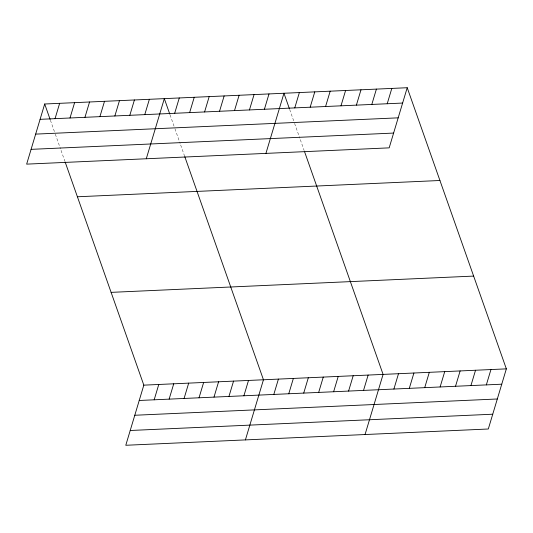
<?xml version="1.0" encoding="UTF-8"?>
<svg xmlns="http://www.w3.org/2000/svg" width="533" height="533" viewBox="0 0 533 533"><rect width="100%" height="100%" fill="white"/><g stroke="black" fill="none" stroke-linecap="round" stroke-linejoin="round"><path stroke-width="0.4" stroke-dasharray="2.67 2" d="M289.685 109.492L294.323 122.637M294.589 123.409L299.773 138.1M300.319 139.646L304.136 150.466M170.054 114.862L174.684 128.007M174.957 128.779L180.134 143.47M180.68 145.016L184.498 155.843M50.415 120.238L55.052 133.377M55.325 134.156L60.502 148.84M61.048 150.386L64.866 161.213"/><path stroke-width="0.8" d="M44.692 104.002L26.65 164.137L389.177 147.854L407.219 87.725L44.692 104.002L50.142 119.465M55.046 118.666L59.643 103.329M70.003 117.993L74.6 102.656M84.954 117.32L89.557 101.983M99.911 116.647L104.508 101.317M114.862 115.974L119.465 100.644M129.819 115.308L134.416 99.971M144.769 114.635L149.373 99.298M146.282 158.761L164.324 98.632L169.78 114.089M174.677 113.289L179.281 97.959M189.635 112.616L194.232 97.286M204.585 111.95L209.189 96.613M219.543 111.277L224.14 95.94M65.139 161.985L143.823 385.146L125.781 445.275L488.308 428.998L506.35 368.863L407.219 87.725M234.5 110.604L239.097 95.274M154.177 399.803L158.774 384.473M249.451 109.931L254.054 94.601M169.128 399.13L173.731 383.8M264.408 109.265L269.005 93.928M184.085 398.464L188.682 383.127M265.92 153.391L283.962 93.255L289.412 108.719M199.036 397.791L203.639 382.454M294.769 107.899L299.366 92.562M213.993 397.118L218.59 381.788M310.173 107.206L314.776 91.876M228.95 396.445L233.547 381.115M325.583 106.513L330.18 91.183M243.901 395.779L248.505 380.442M340.987 105.82L345.591 90.49M245.413 439.905L263.455 379.769L184.771 156.615M356.397 105.134L360.994 89.797M273.809 394.433L278.413 379.096M371.807 104.441L376.405 89.104M288.766 393.76L293.363 378.43M387.211 103.748L391.815 88.411M303.717 393.087L308.321 377.757M318.674 392.421L323.271 377.084M333.625 391.748L338.228 376.411M348.582 391.075L353.179 375.745M363.533 390.403L368.136 375.072M365.052 434.535L383.087 374.399L304.676 152.018M393.9 389.043L398.497 373.706M409.304 388.35L413.908 373.013M424.714 387.658L429.312 372.32M440.118 386.965L444.722 371.634M455.528 386.272L460.126 370.941M470.932 385.579L475.536 370.248M486.343 384.893L490.94 369.556M40.088 119.332L402.622 103.056M35.658 134.116L398.184 117.84M31.087 149.353L393.614 133.07M77.405 196.777L439.932 180.5M111.111 292.364L473.637 276.087M143.823 385.146L506.35 368.863M139.22 400.476L501.753 384.2M134.782 415.26L497.316 398.984M130.219 430.491L492.745 414.214"/></g></svg>
